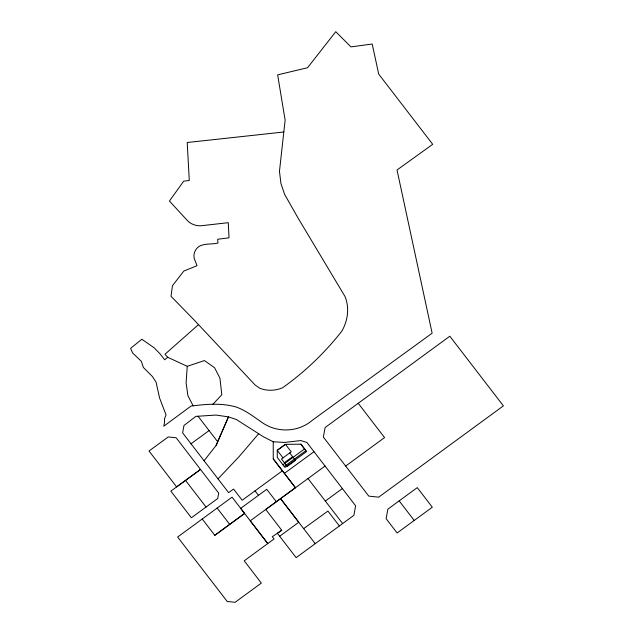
<?xml version="1.0" encoding="UTF-8"?>
<svg xmlns="http://www.w3.org/2000/svg" width="634" height="634" viewBox="0 0 634 634"><rect width="100%" height="100%" fill="white"/><g stroke="black" fill="none" stroke-linecap="round" stroke-linejoin="round"><path stroke-width="0.95" d="M212.976 404.175L221.821 394.768L219.919 378.11L214.569 367.704L204.402 360.556L187.244 366.325L186.095 382.912L187.918 395.664L193.132 405.831C207.35 404.04 221.686 403.018 235.666 406.862C245.762 410.261 254.052 417.037 262.73 422.965C277.922 433.165 298.527 432.134 312.427 420.215L432.142 333.199L397.019 169.991L432.705 144.314L378.712 74.099L372.198 44.031L350.943 46.892L335.766 31.7L307.545 67.735L277.644 74.867L285.126 120.143L279.467 171.331L280.933 183.488L284.547 194.226L298.012 217.961L345.054 296.577C349.619 307.973 347.868 320.638 341.845 331.146C324.925 352.678 304.811 372.039 282.471 387.826A29.259 26.969 -28.4 0 1 259.797 388.23L255.209 385.115L194.622 320.479L171.014 296.292L172.44 285.752L183.789 271.075L197.023 265.686L194.202 258.363L193.949 255.764A11.927 10.992 -28.4 0 1 195.351 250.588C199.615 242.148 210.528 245.001 217.953 243.052L217.708 239.24L229.017 237.837L228.272 222.677L200.923 225.775C196.112 226.005 191.214 224.317 187.743 220.941L169.436 201.026L183.694 181.165L189.281 180.476L187.22 142.515L283.818 131.991M281.765 530.27L272.311 536.705L274.054 538.955L267.778 543.56L250.256 520.807L295.444 487.736L282.399 470.816L242.18 500.258L233.566 489.068L228.636 492.658L204.069 460.759L216.099 445.456L228.47 416.879L236.316 419.47L263.657 436.929L273.238 441.763L284.357 442.445L300.793 440.567L306.919 442.469L355.619 505.789L353.891 515.331L296.133 557.651L277.367 533.281L281.765 530.27L265.749 509.467L325.06 466.061M216.099 445.456L228.47 416.879L216.02 415.056L195.843 416.372L183.979 425.469L182.616 432.848L204.069 460.759M258.735 433.632L239.058 456.662L218.017 478.876M198.521 324.624L164.983 354.248L167.701 357.275L187.244 366.325M167.701 357.275L164.713 359.795L159.919 353.709L154.189 347.828L141.857 339.245L130.604 348.367L132.601 352.972L141.374 361.364L143.347 367.443L152.422 376.541L156.075 382.136L159.586 398.049L166.045 414.89L164.499 418.789L164.563 422.418L163.77 426.199L191.199 405.942L193.132 405.831M202.238 519.008L214.791 535.318L244.621 513.453L232.068 497.143L177.623 537.03L227.202 601.468L235.119 602.3L261.327 583.098L244.217 560.805L267.778 543.56L240.682 508.357L266.74 489.313L276.345 501.716M399.158 500.868L387.889 509.15L386.122 518.683L397.114 532.972L432.309 507.208L417.275 487.633L399.158 500.868L414.2 520.459M191.032 443.776L209.069 430.581L217.708 441.771M185.524 480.39L170.855 491.12L191.381 517.772L217.724 498.498L218.69 493.101L176.141 437.761L168.232 436.953L149.03 450.996L176.632 486.912L200.495 469.445L185.524 480.39L206.034 507.041M358.218 403.287L325.123 427.53L323.356 437.064L368.79 496.129L378.688 497.167L503.396 405.871L449.815 336.218L358.218 403.287L384.569 437.571L345.649 466.069M284.349 462.725L292.583 456.702M282.923 464.77L304.518 448.967M284.254 466.513L305.857 450.711L300.841 444.18M284.389 473.368L314.004 451.693M214.791 535.318L244.621 513.453M325.329 501.05L342.384 488.576M279.681 536.253L298.757 522.281L280.561 498.641L315.225 543.655M303.654 528.629L327.929 511.067L339.372 525.966M289.706 452.961L295.46 460.442L287.226 466.466L281.48 458.984L291.244 451.836L285.49 444.355L277.264 450.378L283.01 457.859M308.013 478.551L342.645 523.549M273.238 441.763L273.254 458.913L282.399 470.816M273.254 458.913L295.444 487.736M255.019 490.867L258.498 495.376M217.153 508.08L229.714 524.405M198.062 416.221L209.069 430.581M285.252 444.363L277.264 450.211L277.272 457.415L284.943 467.401L306.642 451.519L300.999 444.18L285.252 444.363"/></g></svg>
